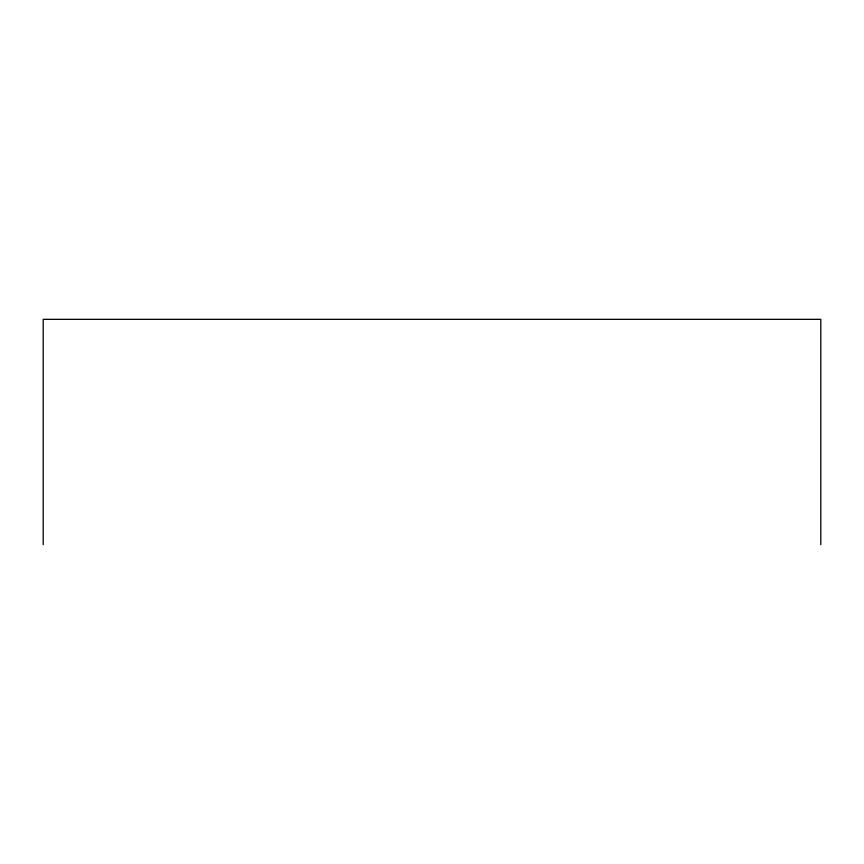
<?xml version="1.0" encoding="UTF-8"?>
<svg xmlns="http://www.w3.org/2000/svg" width="864" height="864" viewBox="0 0 864 864"><rect width="100%" height="100%" fill="white"/><g stroke="black" fill="none" stroke-linecap="round" stroke-linejoin="round"><path stroke-width="1.3" d="M820.8 544.655L820.8 319.345L43.2 319.345L43.2 544.655"/></g></svg>
